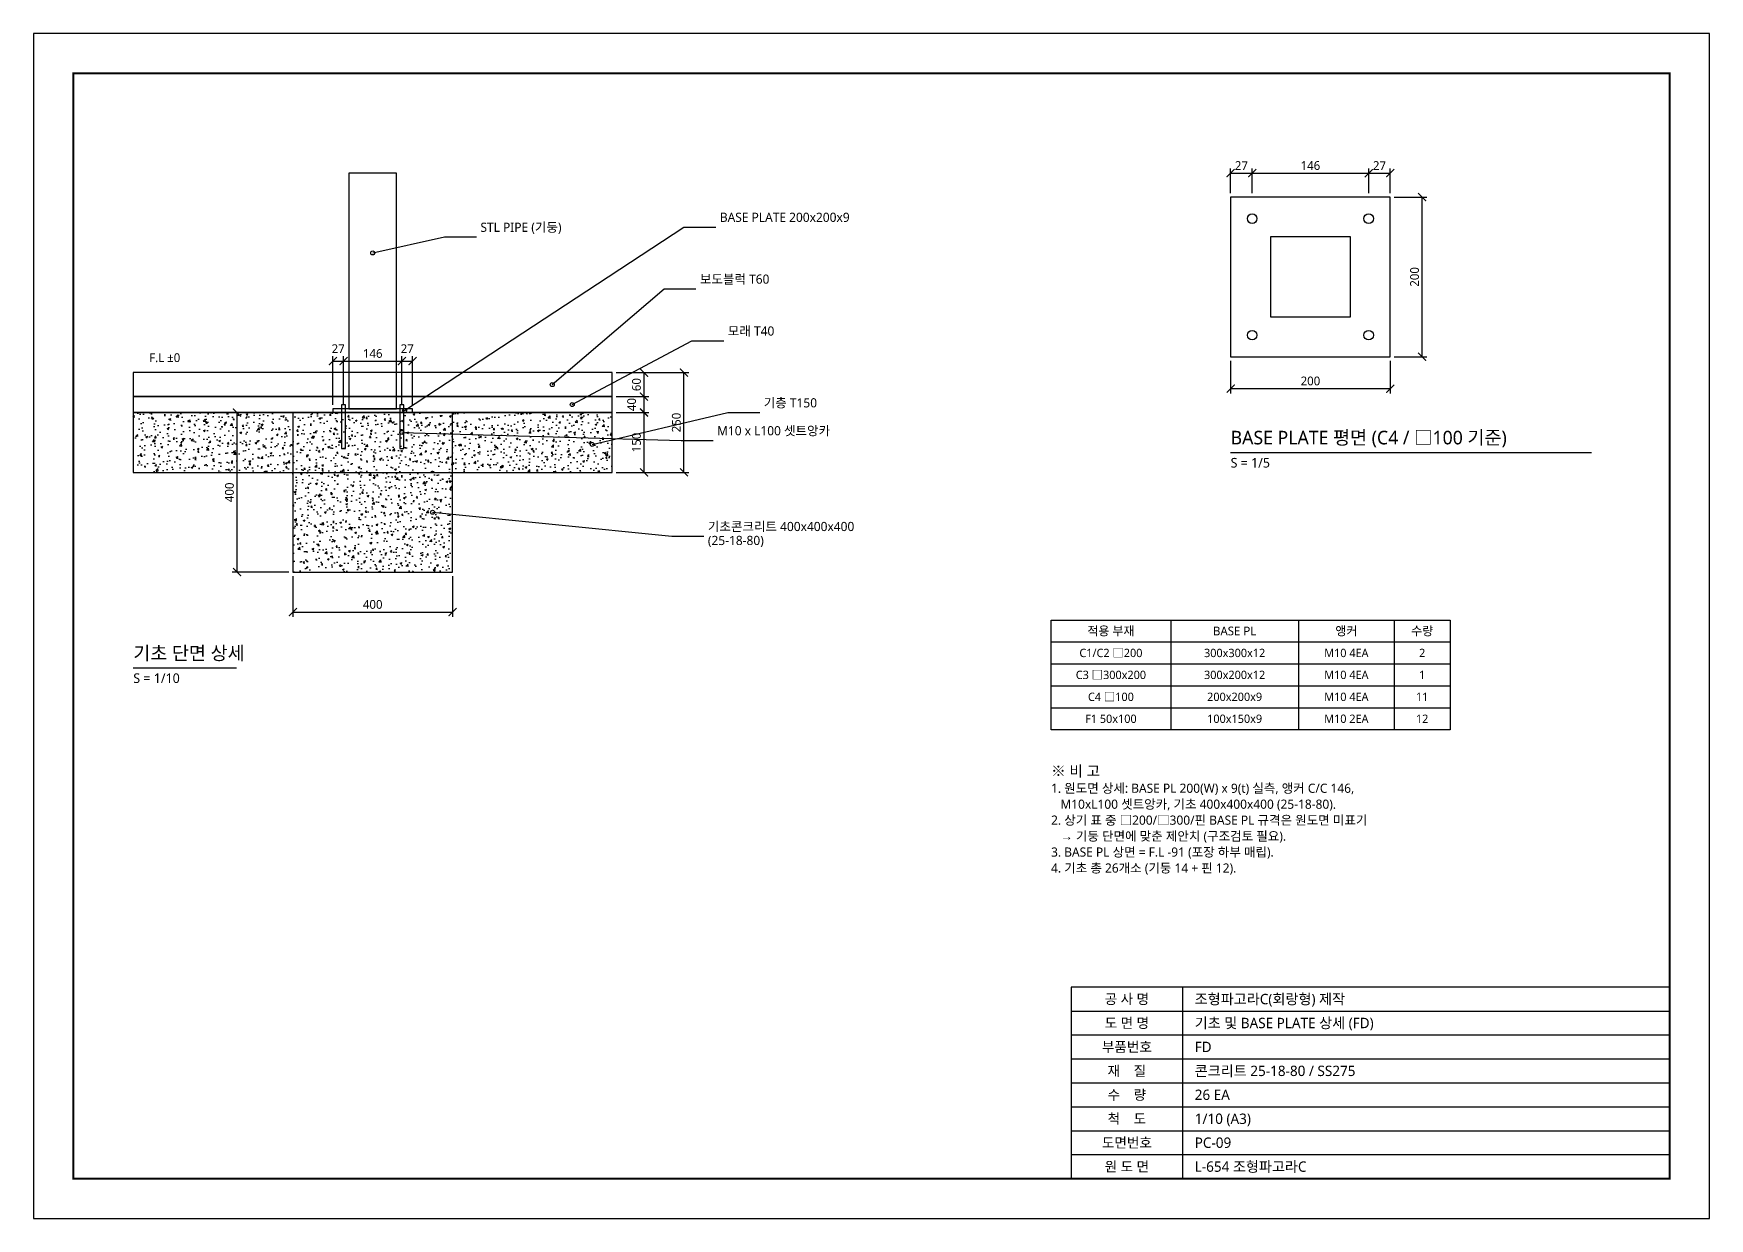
# Model space of a CAD drawing. Header units: millimetres. Extents: x 0 to 600420, y 0 to 14850.
# Drawn here: x 450000 to 454200, y 0 to 2970 of the extents above; entities that cross this region are included whole.
import ezdxf
from ezdxf.enums import TextEntityAlignment as Align

# ---------------------------------------------------------------- set-up
doc = ezdxf.new("R2010")
doc.units = ezdxf.units.MM
for name, color, linetype in [('DIM', 3, 'Continuous'), ('FRAME', 7, 'Continuous'), ('HATCH', 8, 'Continuous'), ('OUTLINE', 7, 'Continuous'), ('TEXT', 7, 'Continuous'), ('THIN', 8, 'Continuous')]:
    doc.layers.add(name, color=color, linetype=linetype)
doc.styles.add('KOR', font='NanumGothic.ttf')
doc.dimstyles.new('PART', dxfattribs={"dimtxt": 2.2, "dimasz": 2, "dimexe": 1.2, "dimexo": 1, "dimgap": 0.8, "dimtad": 1, "dimdec": 1, "dimlfac": 100, "dimdsep": 46, "dimtxsty": 'KOR', "dimblk": 'ARCHTICK', "dimcen": 2.5, "dimclrd": 3, "dimclre": 3, "dimclrt": 3, "dimazin": 3, "dimtfac": 0.5, "dimtmove": 2, "dimatfit": 3})

# ---------------------------------------------------------------- blocks, each defined once
blk = doc.blocks.new('_ARCHTICK')
at = {"color": 0, "linetype": 'BYBLOCK', "const_width": 0.15}
blk.add_lwpolyline([(-0.5, -0.5), (0.5, 0.5)], dxfattribs=at)

msp = doc.modelspace()

# ---------------------------------------------------------------- hatches: boundary and pattern name
at = {"layer": 'HATCH'}
h = msp.add_hatch(dxfattribs=at)
h.set_pattern_fill('AR-CONC', scale=0.25)
h.paths.add_polyline_path([(450250, 1870), (450650, 1870), (450650, 2020), (450250, 2020)])
h = msp.add_hatch(dxfattribs=at)
h.set_pattern_fill('AR-CONC', scale=0.25)
h.paths.add_polyline_path([(450650, 1620), (451050, 1620), (451050, 2020), (450650, 2020)])
h = msp.add_hatch(dxfattribs=at)
h.set_pattern_fill('AR-CONC', scale=0.25)
h.paths.add_polyline_path([(451050, 1870), (451450, 1870), (451450, 2020), (451050, 2020)])

# ---------------------------------------------------------------- linework, layer by layer
at = {"layer": 'DIM'}
for points in [[(450930, 2025), (451630, 2485), (451710, 2485)], [(450850, 2420), (451030, 2460), (451110, 2460)], [(451300, 2090), (451580, 2330), (451660, 2330)], [(451350, 2040), (451650, 2200), (451730, 2200)], [(451400, 1940), (451740, 2020), (451820, 2020)], [(450923, 1970), (451623, 1950), (451703, 1950)], [(451000, 1770), (451600, 1710), (451680, 1710)]]:
    msp.add_lwpolyline(points, dxfattribs=at)
for centre in [(450850, 2420), (451300, 2090), (450930, 2025), (451350, 2040), (450923, 1970), (451400, 1940), (451000, 1770)]:
    msp.add_circle(centre, 5, dxfattribs=at)
at = {"layer": 'FRAME'}
for points in [[(450000, 0), (454200, 0), (454200, 2970), (450000, 2970)], [(452550, 1500), (453550, 1500), (453550, 1225), (452550, 1225)], [(452600, 100), (454100, 100), (454100, 580), (452600, 580)]]:
    msp.add_lwpolyline(points, close=True, dxfattribs=at)
at = {"layer": 'FRAME', "const_width": 5}
msp.add_lwpolyline([(450100, 100), (454100, 100), (454100, 2870), (450100, 2870)], close=True, dxfattribs=at)
at = {"layer": 'OUTLINE'}
for points in [[(450790, 2029), (450910, 2029), (450910, 2620), (450790, 2620)], [(453000, 2160), (453400, 2160), (453400, 2560), (453000, 2560)], [(450650, 1620), (451050, 1620), (451050, 2020), (450650, 2020)], [(450750, 2020), (450950, 2020), (450950, 2029), (450750, 2029)]]:
    msp.add_lwpolyline(points, close=True, dxfattribs=at)
for centre in [(453054, 2506), (453346, 2506), (453054, 2214), (453346, 2214)]:
    msp.add_circle(centre, 12, dxfattribs=at)
at = {"layer": 'TEXT'}
for points in [[(453000, 1920), (453904.4, 1920)], [(450250, 1380), (450508.4, 1380)]]:
    msp.add_lwpolyline(points, dxfattribs=at)
at = {"layer": 'THIN'}
for points in [[(453100, 2260), (453300, 2260), (453300, 2460), (453100, 2460)], [(450250, 2060), (451450, 2060), (451450, 2120), (450250, 2120)], [(450250, 2020), (451450, 2020), (451450, 2060), (450250, 2060)], [(450250, 1870), (451450, 1870), (451450, 2020), (450250, 2020)], [(450772, 1930), (450782, 1930), (450782, 2039), (450772, 2039)], [(450918, 1930), (450928, 1930), (450928, 2039), (450918, 2039)]]:
    msp.add_lwpolyline(points, close=True, dxfattribs=at)
for points in [[(452850, 1500), (452850, 1225)], [(453170, 1500), (453170, 1225)], [(453410, 1500), (453410, 1225)], [(452550, 1445), (453550, 1445)], [(452550, 1390), (453550, 1390)], [(452550, 1335), (453550, 1335)], [(452550, 1280), (453550, 1280)], [(452880, 100), (452880, 580)], [(452600, 520), (454100, 520)], [(452600, 460), (454100, 460)], [(452600, 400), (454100, 400)], [(452600, 340), (454100, 340)], [(452600, 280), (454100, 280)], [(452600, 220), (454100, 220)], [(452600, 160), (454100, 160)]]:
    msp.add_lwpolyline(points, dxfattribs=at)

# ---------------------------------------------------------------- texts
at = {"layer": 'TEXT', "style": 'KOR'}
for s, height, p in [('BASE PLATE 200x200x9', 23, (451720, 2491)), ('STL PIPE (기둥)', 23, (451120, 2466)), ('보도블럭 T60', 23, (451670, 2336)), ('모래 T40', 23, (451740, 2206)), ('F.L ±0', 22, (450290, 2140)), ('기층 T150', 23, (451830, 2026)), ('M10 x L100 셋트앙카', 23, (451713, 1956)), ('BASE PLATE 평면 (C4 / □100 기준)', 34, (453000, 1930)), ('S = 1/5', 24, (453000, 1875)), ('기초콘크리트 400x400x400', 23, (451690, 1716)), ('(25-18-80)', 23, (451690, 1681)), ('기초 단면 상세', 34, (450250, 1390)), ('S = 1/10', 24, (450250, 1335)), ('※ 비 고', 27, (452550, 1100)), ('1. 원도면 상세: BASE PL 200(W) x 9(t) 실측, 앵커 C/C 146,', 23, (452550, 1060)), ('   M10xL100 셋트앙카, 기초 400x400x400 (25-18-80).', 23, (452550, 1020)), ('2. 상기 표 중 □200/□300/핀 BASE PL 규격은 원도면 미표기', 23, (452550, 980)), ('   → 기둥 단면에 맞춘 제안치 (구조검토 필요).', 23, (452550, 940)), ('3. BASE PL 상면 = F.L -91 (포장 하부 매립).', 23, (452550, 900)), ('4. 기초 총 26개소 (기둥 14 + 핀 12).', 23, (452550, 860))]:
    msp.add_text(s, height=height, dxfattribs=at).set_placement(p, align=Align.BOTTOM_LEFT)
for s, height, p in [('적용 부재', 22, (452700, 1472.5)), ('BASE PL', 22, (453010, 1472.5)), ('앵커', 22, (453290, 1472.5)), ('수량', 22, (453480, 1472.5)), ('C1/C2 □200', 20.9, (452700, 1417.5)), ('300x300x12', 20.9, (453010, 1417.5)), ('M10 4EA', 20.9, (453290, 1417.5)), ('2', 20.9, (453480, 1417.5)), ('C3 □300x200', 20.9, (452700, 1362.5)), ('300x200x12', 20.9, (453010, 1362.5)), ('M10 4EA', 20.9, (453290, 1362.5)), ('1', 20.9, (453480, 1362.5)), ('C4 □100', 20.9, (452700, 1307.5)), ('200x200x9', 20.9, (453010, 1307.5)), ('M10 4EA', 20.9, (453290, 1307.5)), ('11', 20.9, (453480, 1307.5)), ('F1 50x100', 20.9, (452700, 1252.5)), ('100x150x9', 20.9, (453010, 1252.5)), ('M10 2EA', 20.9, (453290, 1252.5)), ('12', 20.9, (453480, 1252.5)), ('공 사 명', 25, (452740, 550)), ('도 면 명', 25, (452740, 490)), ('부품번호', 25, (452740, 430)), ('재    질', 25, (452740, 370)), ('수    량', 25, (452740, 310)), ('척    도', 25, (452740, 250)), ('도면번호', 25, (452740, 190)), ('원 도 면', 25, (452740, 130))]:
    msp.add_text(s, height=height, dxfattribs=at).set_placement(p, align=Align.MIDDLE_CENTER)
for s, p in [('조형파고라C(회랑형) 제작', (452910, 550)), ('기초 및 BASE PLATE 상세 (FD)', (452910, 490)), ('FD', (452910, 430)), ('콘크리트 25-18-80 / SS275', (452910, 370)), ('26 EA', (452910, 310)), ('1/10 (A3)', (452910, 250)), ('PC-09', (452910, 190)), ('L-654 조형파고라C', (452910, 130))]:
    msp.add_text(s, height=26, dxfattribs=at).set_placement(p, align=Align.MIDDLE_LEFT)

# ---------------------------------------------------------------- dimensions: what is measured, and where the dimension line sits
at = {"layer": 'DIM'}
for base, p1, p2, override in [((453000, 2620), (453000, 2560), (453054, 2560), {"dimscale": 10, "dimlfac": 0.5}), ((453054, 2620), (453054, 2560), (453346, 2560), {"dimscale": 10, "dimlfac": 0.5}), ((453346, 2620), (453346, 2560), (453400, 2560), {"dimscale": 10, "dimlfac": 0.5}), ((450750, 2149), (450750, 2029), (450777, 2029), {"dimscale": 10, "dimlfac": 1}), ((450923, 2149), (450923, 2029), (450950, 2029), {"dimscale": 10, "dimlfac": 1}), ((450777, 2149), (450777, 2029), (450923, 2029), {"dimscale": 10, "dimlfac": 1}), ((453000, 2080), (453000, 2160), (453400, 2160), {"dimscale": 10, "dimlfac": 0.5}), ((450650, 1520), (450650, 1620), (451050, 1620), {"dimscale": 10, "dimlfac": 1})]:
    msp.add_linear_dim(base=base, p1=p1, p2=p2, dimstyle='PART', override=override, dxfattribs=at).render()
for base, p1, p2, override in [((453480, 2160), (453400, 2160), (453400, 2560), {"dimscale": 10, "dimlfac": 0.5}), ((451530, 2060), (451450, 2060), (451450, 2120), {"dimscale": 10, "dimlfac": 1}), ((451630, 1870), (451450, 1870), (451450, 2120), {"dimscale": 10, "dimlfac": 1}), ((451530, 2020), (451450, 2020), (451450, 2060), {"dimscale": 10, "dimlfac": 1}), ((450510, 1620), (450650, 1620), (450650, 2020), {"dimscale": 10, "dimlfac": 1}), ((451530, 1870), (451450, 1870), (451450, 2020), {"dimscale": 10, "dimlfac": 1})]:
    msp.add_linear_dim(base=base, p1=p1, p2=p2, angle=90, dimstyle='PART', override=override, dxfattribs=at).render()

doc.saveas('drawing.dxf')
